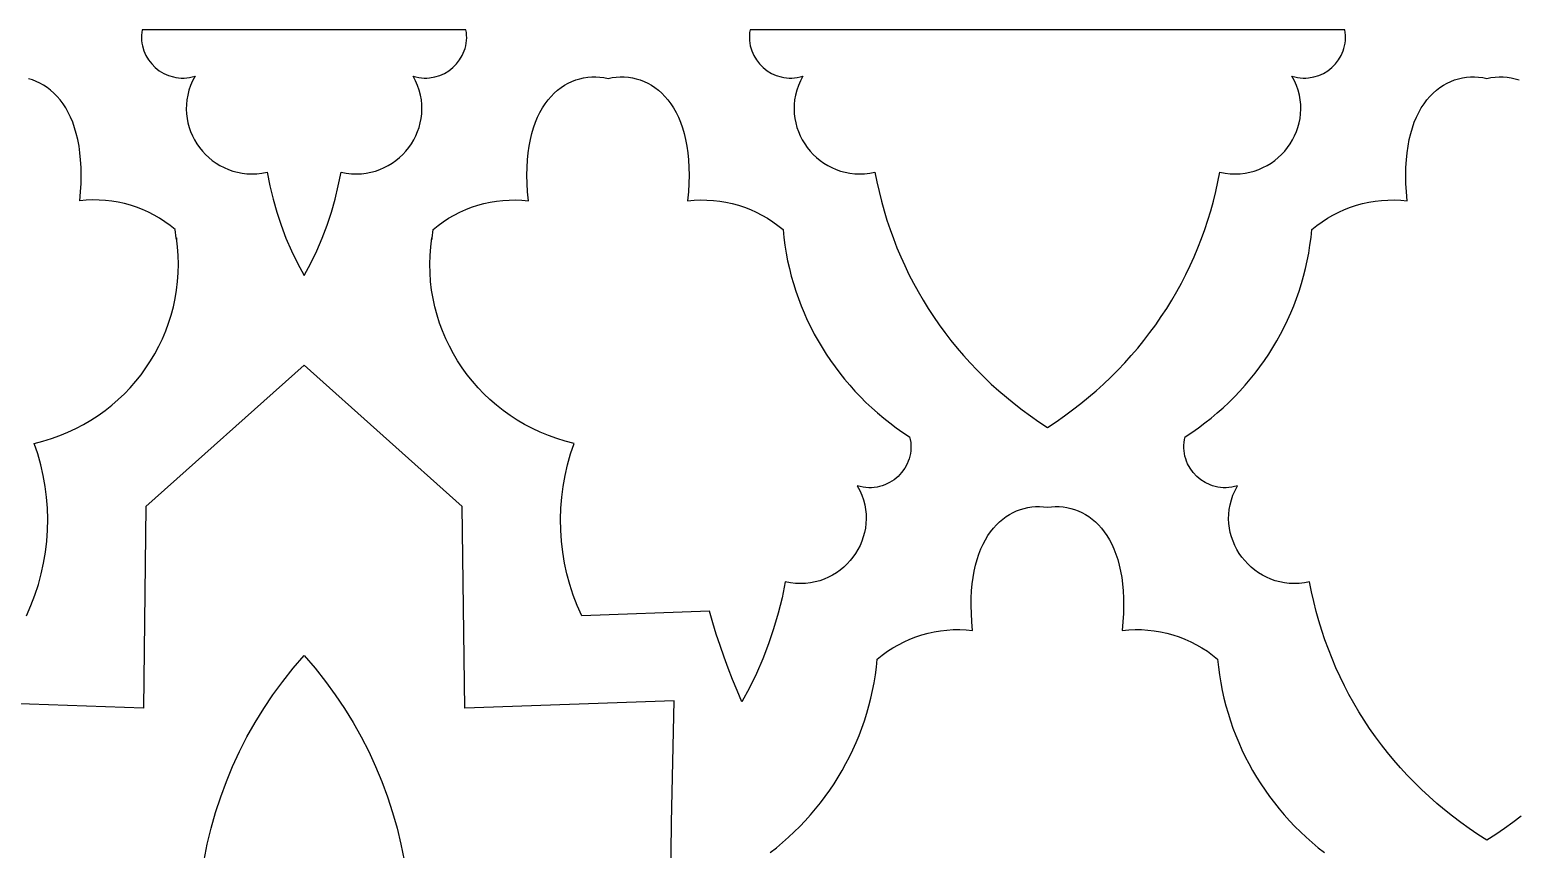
# Model space of a CAD drawing. Extents: x 50 to 3710, y -977 to -877.
# Drawn here: x 2681.3 to 2746.4, y -913 to -877.1 of the extents above; entities that cross this region are included whole.
import ezdxf

# ---------------------------------------------------------------- set-up
doc = ezdxf.new("R2010")
doc.units = 0
doc.layers.add('LAYER_1', color=18, linetype='CONTINUOUS')

msp = doc.modelspace()

# ---------------------------------------------------------------- linework, layer by layer
at = {"layer": 'LAYER_1'}
for points in [[(2693.345, -887.839), (2693.637, -887.304), (2693.902, -886.759), (2694.139, -886.205), (2694.351, -885.643), (2694.538, -885.074), (2694.701, -884.497), (2694.842, -883.913), (2694.961, -883.322), (2695.189, -883.364), (2695.413, -883.389), (2695.633, -883.396), (2695.85, -883.387), (2696.061, -883.362), (2696.267, -883.322), (2696.467, -883.268), (2696.661, -883.2), (2696.848, -883.119), (2697.028, -883.025), (2697.2, -882.92), (2697.363, -882.803), (2697.518, -882.675), (2697.663, -882.538), (2697.799, -882.392), (2697.924, -882.237), (2698.039, -882.074), (2698.142, -881.904), (2698.233, -881.727), (2698.312, -881.544), (2698.378, -881.356), (2698.431, -881.163), (2698.47, -880.966), (2698.494, -880.766), (2698.504, -880.563), (2698.499, -880.358), (2698.477, -880.151), (2698.439, -879.944), (2698.385, -879.736), (2698.313, -879.529), (2698.223, -879.323), (2698.116, -879.119), (2698.238, -879.152), (2698.361, -879.176), (2698.482, -879.191), (2698.603, -879.199), (2698.721, -879.198), (2698.838, -879.19), (2699.067, -879.151), (2699.285, -879.085), (2699.491, -878.992), (2699.683, -878.876), (2699.859, -878.738), (2700.016, -878.58), (2700.154, -878.404), (2700.268, -878.213), (2700.358, -878.007), (2700.393, -877.899), (2700.421, -877.789), (2700.442, -877.676), (2700.455, -877.561), (2700.461, -877.444), (2700.459, -877.325), (2700.448, -877.205), (2700.429, -877.083), (2693.345, -877.083), (2686.261, -877.083), (2686.242, -877.205), (2686.231, -877.325), (2686.229, -877.444), (2686.235, -877.561), (2686.248, -877.676), (2686.269, -877.789), (2686.332, -878.007), (2686.422, -878.213), (2686.536, -878.404), (2686.674, -878.58), (2686.831, -878.738), (2687.007, -878.876), (2687.199, -878.992), (2687.405, -879.085), (2687.623, -879.151), (2687.736, -879.174), (2687.852, -879.19), (2687.969, -879.198), (2688.088, -879.199), (2688.208, -879.191), (2688.329, -879.176), (2688.452, -879.152), (2688.575, -879.119), (2688.467, -879.323), (2688.377, -879.529), (2688.305, -879.736), (2688.251, -879.944), (2688.213, -880.151), (2688.192, -880.358), (2688.186, -880.563), (2688.196, -880.766), (2688.22, -880.966), (2688.259, -881.163), (2688.312, -881.356), (2688.378, -881.544), (2688.457, -881.727), (2688.548, -881.904), (2688.651, -882.074), (2688.766, -882.237), (2688.891, -882.392), (2689.027, -882.538), (2689.172, -882.675), (2689.327, -882.803), (2689.49, -882.92), (2689.662, -883.025), (2689.842, -883.119), (2690.029, -883.2), (2690.223, -883.268), (2690.423, -883.322), (2690.629, -883.362), (2690.84, -883.387), (2691.057, -883.396), (2691.277, -883.389), (2691.502, -883.364), (2691.729, -883.322), (2691.848, -883.913), (2691.989, -884.497), (2692.152, -885.074), (2692.339, -885.643), (2692.551, -886.205), (2692.788, -886.759), (2693.053, -887.304)], [(2725.881, -894.488), (2726.257, -894.241), (2726.626, -893.985), (2726.985, -893.722), (2727.337, -893.451), (2727.679, -893.172), (2728.014, -892.885), (2728.339, -892.591), (2728.656, -892.29), (2728.964, -891.982), (2729.263, -891.667), (2729.553, -891.345), (2729.834, -891.017), (2730.106, -890.682), (2730.368, -890.341), (2730.621, -889.994), (2730.865, -889.641), (2731.1, -889.283), (2731.325, -888.918), (2731.54, -888.548), (2731.745, -888.173), (2731.941, -887.793), (2732.127, -887.408), (2732.303, -887.019), (2732.469, -886.624), (2732.625, -886.225), (2732.771, -885.822), (2732.907, -885.415), (2733.032, -885.004), (2733.147, -884.589), (2733.251, -884.17), (2733.345, -883.748), (2733.429, -883.322), (2733.656, -883.364), (2733.881, -883.389), (2734.101, -883.396), (2734.317, -883.387), (2734.529, -883.362), (2734.735, -883.322), (2734.935, -883.268), (2735.129, -883.2), (2735.316, -883.119), (2735.496, -883.025), (2735.668, -882.92), (2735.831, -882.803), (2735.986, -882.675), (2736.131, -882.538), (2736.267, -882.392), (2736.392, -882.237), (2736.506, -882.074), (2736.61, -881.904), (2736.701, -881.727), (2736.78, -881.544), (2736.846, -881.356), (2736.899, -881.163), (2736.938, -880.966), (2736.962, -880.766), (2736.972, -880.563), (2736.966, -880.358), (2736.945, -880.151), (2736.907, -879.944), (2736.853, -879.736), (2736.781, -879.529), (2736.691, -879.323), (2736.583, -879.119), (2736.706, -879.152), (2736.829, -879.176), (2736.95, -879.191), (2737.07, -879.199), (2737.189, -879.198), (2737.306, -879.19), (2737.534, -879.151), (2737.753, -879.085), (2737.959, -878.992), (2738.151, -878.876), (2738.327, -878.738), (2738.484, -878.58), (2738.621, -878.404), (2738.736, -878.213), (2738.826, -878.007), (2738.861, -877.899), (2738.889, -877.789), (2738.91, -877.676), (2738.923, -877.561), (2738.929, -877.444), (2738.927, -877.325), (2738.916, -877.205), (2738.897, -877.083), (2712.865, -877.083), (2712.846, -877.205), (2712.835, -877.325), (2712.833, -877.444), (2712.839, -877.561), (2712.852, -877.676), (2712.873, -877.789), (2712.936, -878.007), (2713.026, -878.213), (2713.14, -878.404), (2713.278, -878.58), (2713.435, -878.738), (2713.611, -878.876), (2713.803, -878.992), (2714.009, -879.085), (2714.227, -879.151), (2714.34, -879.174), (2714.455, -879.19), (2714.573, -879.198), (2714.691, -879.199), (2714.812, -879.191), (2714.933, -879.176), (2715.055, -879.152), (2715.178, -879.119), (2715.07, -879.323), (2714.981, -879.529), (2714.909, -879.736), (2714.855, -879.944), (2714.817, -880.151), (2714.795, -880.358), (2714.79, -880.563), (2714.8, -880.766), (2714.824, -880.966), (2714.863, -881.163), (2714.916, -881.356), (2714.982, -881.544), (2715.061, -881.727), (2715.152, -881.904), (2715.255, -882.074), (2715.37, -882.237), (2715.495, -882.392), (2715.631, -882.538), (2715.776, -882.675), (2715.931, -882.803), (2716.094, -882.92), (2716.266, -883.025), (2716.446, -883.119), (2716.633, -883.2), (2716.827, -883.268), (2717.027, -883.322), (2717.233, -883.362), (2717.444, -883.387), (2717.661, -883.396), (2717.881, -883.389), (2718.105, -883.364), (2718.333, -883.322), (2718.416, -883.748), (2718.51, -884.17), (2718.615, -884.589), (2718.73, -885.004), (2718.855, -885.415), (2718.991, -885.822), (2719.136, -886.225), (2719.292, -886.624), (2719.458, -887.019), (2719.635, -887.408), (2719.821, -887.793), (2720.016, -888.173), (2720.222, -888.548), (2720.437, -888.918), (2720.662, -889.283), (2720.897, -889.641), (2721.14, -889.994), (2721.394, -890.341), (2721.656, -890.682), (2721.928, -891.017), (2722.209, -891.345), (2722.499, -891.667), (2722.798, -891.982), (2723.106, -892.29), (2723.423, -892.591), (2723.748, -892.885), (2724.082, -893.172), (2724.425, -893.451), (2724.777, -893.722), (2725.136, -893.985), (2725.504, -894.241)], [(2712.506, -906.496), (2712.297, -906.013), (2712.097, -905.525), (2711.905, -905.034), (2711.724, -904.54), (2711.551, -904.042), (2711.387, -903.541), (2711.233, -903.038), (2711.088, -902.531), (2705.495, -902.734), (2705.299, -902.285), (2705.126, -901.829), (2704.976, -901.366), (2704.849, -900.899), (2704.746, -900.427), (2704.666, -899.951), (2704.61, -899.473), (2704.577, -898.993), (2704.568, -898.512), (2704.582, -898.031), (2704.619, -897.55), (2704.68, -897.071), (2704.765, -896.595), (2704.874, -896.122), (2705.006, -895.652), (2705.162, -895.188), (2704.779, -895.091), (2704.404, -894.977), (2704.038, -894.846), (2703.682, -894.7), (2703.336, -894.538), (2702.999, -894.361), (2702.673, -894.17), (2702.358, -893.966), (2702.054, -893.747), (2701.762, -893.516), (2701.481, -893.273), (2701.213, -893.018), (2700.957, -892.751), (2700.713, -892.473), (2700.484, -892.186), (2700.267, -891.888), (2700.065, -891.581), (2699.877, -891.265), (2699.703, -890.941), (2699.545, -890.609), (2699.401, -890.269), (2699.274, -889.923), (2699.162, -889.57), (2699.067, -889.212), (2698.988, -888.848), (2698.927, -888.479), (2698.882, -888.106), (2698.856, -887.729), (2698.848, -887.349), (2698.858, -886.966), (2698.886, -886.581), (2698.934, -886.194), (2698.935, -886.269), (2698.947, -886.202), (2698.987, -885.829), (2699.207, -885.652), (2699.436, -885.488), (2699.671, -885.335), (2699.914, -885.196), (2700.163, -885.069), (2700.417, -884.956), (2700.677, -884.855), (2700.942, -884.768), (2701.211, -884.694), (2701.483, -884.634), (2701.759, -884.588), (2702.037, -884.556), (2702.317, -884.538), (2702.598, -884.534), (2702.881, -884.544), (2703.164, -884.569), (2703.129, -884.181), (2703.108, -883.808), (2703.101, -883.451), (2703.106, -883.109), (2703.125, -882.783), (2703.155, -882.471), (2703.197, -882.174), (2703.251, -881.893), (2703.315, -881.625), (2703.389, -881.373), (2703.473, -881.134), (2703.567, -880.91), (2703.669, -880.7), (2703.78, -880.504), (2703.898, -880.322), (2704.024, -880.154), (2704.156, -879.999), (2704.295, -879.857), (2704.441, -879.729), (2704.591, -879.614), (2704.746, -879.512), (2704.906, -879.423), (2705.07, -879.347), (2705.238, -879.283), (2705.408, -879.232), (2705.581, -879.193), (2705.757, -879.167), (2705.933, -879.152), (2706.111, -879.15), (2706.29, -879.159), (2706.469, -879.18), (2706.647, -879.212), (2706.826, -879.18), (2707.004, -879.159), (2707.183, -879.15), (2707.361, -879.152), (2707.538, -879.167), (2707.713, -879.193), (2707.886, -879.232), (2708.057, -879.283), (2708.224, -879.347), (2708.388, -879.423), (2708.548, -879.512), (2708.703, -879.614), (2708.854, -879.729), (2708.999, -879.857), (2709.138, -879.999), (2709.271, -880.154), (2709.396, -880.322), (2709.515, -880.504), (2709.625, -880.7), (2709.728, -880.91), (2709.821, -881.134), (2709.905, -881.373), (2709.979, -881.625), (2710.044, -881.893), (2710.097, -882.174), (2710.139, -882.471), (2710.17, -882.783), (2710.188, -883.109), (2710.194, -883.451), (2710.186, -883.808), (2710.165, -884.181), (2710.13, -884.569), (2710.413, -884.544), (2710.696, -884.534), (2710.977, -884.538), (2711.258, -884.556), (2711.536, -884.588), (2711.811, -884.634), (2712.084, -884.694), (2712.353, -884.768), (2712.617, -884.855), (2712.877, -884.956), (2713.132, -885.069), (2713.38, -885.196), (2713.623, -885.335), (2713.859, -885.488), (2714.087, -885.652), (2714.307, -885.829), (2714.343, -886.175), (2714.389, -886.519), (2714.445, -886.86), (2714.51, -887.199), (2714.585, -887.535), (2714.67, -887.868), (2714.763, -888.198), (2714.867, -888.524), (2714.979, -888.847), (2715.101, -889.167), (2715.231, -889.482), (2715.37, -889.794), (2715.518, -890.101), (2715.675, -890.404), (2715.84, -890.702), (2716.014, -890.995), (2716.196, -891.284), (2716.386, -891.567), (2716.584, -891.845), (2716.79, -892.118), (2717.004, -892.385), (2717.226, -892.646), (2717.456, -892.902), (2717.693, -893.151), (2717.937, -893.393), (2718.189, -893.629), (2718.448, -893.859), (2718.714, -894.082), (2718.987, -894.297), (2719.267, -894.505), (2719.554, -894.706), (2719.848, -894.9), (2719.876, -895.026), (2719.895, -895.151), (2719.904, -895.274), (2719.905, -895.396), (2719.898, -895.517), (2719.882, -895.634), (2719.859, -895.75), (2719.828, -895.863), (2719.789, -895.972), (2719.744, -896.079), (2719.634, -896.281), (2719.499, -896.466), (2719.342, -896.634), (2719.165, -896.78), (2718.97, -896.904), (2718.76, -897.003), (2718.65, -897.043), (2718.537, -897.075), (2718.421, -897.1), (2718.303, -897.118), (2718.183, -897.128), (2718.061, -897.13), (2717.937, -897.123), (2717.812, -897.108), (2717.687, -897.083), (2717.56, -897.05), (2717.668, -897.254), (2717.758, -897.46), (2717.829, -897.667), (2717.884, -897.874), (2717.922, -898.082), (2717.943, -898.288), (2717.949, -898.493), (2717.939, -898.696), (2717.914, -898.897), (2717.875, -899.094), (2717.822, -899.286), (2717.756, -899.475), (2717.677, -899.657), (2717.586, -899.834), (2717.483, -900.005), (2717.369, -900.167), (2717.243, -900.322), (2717.108, -900.469), (2716.963, -900.606), (2716.808, -900.733), (2716.644, -900.85), (2716.472, -900.956), (2716.293, -901.049), (2716.106, -901.13), (2715.912, -901.199), (2715.712, -901.253), (2715.505, -901.293), (2715.294, -901.318), (2715.078, -901.327), (2714.857, -901.319), (2714.633, -901.295), (2714.405, -901.253), (2714.264, -901.945), (2714.095, -902.628), (2713.897, -903.301), (2713.673, -903.964), (2713.421, -904.616), (2713.142, -905.255), (2712.837, -905.883)]]:
    msp.add_lwpolyline(points, close=True, dxfattribs=at)
for points in [[(2681.195, -902.734), (2681.391, -902.285), (2681.564, -901.829), (2681.714, -901.366), (2681.841, -900.899), (2681.944, -900.427), (2682.024, -899.951), (2682.08, -899.473), (2682.113, -898.993), (2682.122, -898.512), (2682.108, -898.031), (2682.071, -897.55), (2682.01, -897.071), (2681.925, -896.595), (2681.816, -896.122), (2681.684, -895.652), (2681.528, -895.188), (2681.911, -895.091), (2682.286, -894.977), (2682.652, -894.846), (2683.008, -894.7), (2683.354, -894.538), (2683.691, -894.361), (2684.017, -894.17), (2684.332, -893.966), (2684.636, -893.747), (2684.928, -893.516), (2685.209, -893.273), (2685.477, -893.018), (2685.733, -892.751), (2685.977, -892.473), (2686.206, -892.186), (2686.423, -891.888), (2686.625, -891.581), (2686.813, -891.265), (2686.987, -890.941), (2687.145, -890.609), (2687.289, -890.269), (2687.416, -889.923), (2687.528, -889.57), (2687.623, -889.212), (2687.702, -888.848), (2687.763, -888.479), (2687.808, -888.106), (2687.834, -887.729), (2687.842, -887.349), (2687.832, -886.966), (2687.804, -886.581), (2687.756, -886.194), (2687.755, -886.269), (2687.743, -886.202), (2687.703, -885.829), (2687.483, -885.652), (2687.254, -885.488), (2687.019, -885.335), (2686.776, -885.196), (2686.527, -885.069), (2686.273, -884.956), (2686.013, -884.855), (2685.748, -884.768), (2685.479, -884.694), (2685.207, -884.634), (2684.931, -884.588), (2684.653, -884.556), (2684.373, -884.538), (2684.092, -884.534), (2683.809, -884.544), (2683.526, -884.569), (2683.561, -884.181), (2683.582, -883.808), (2683.589, -883.451), (2683.584, -883.109), (2683.565, -882.783), (2683.535, -882.471), (2683.493, -882.174), (2683.439, -881.893), (2683.375, -881.625), (2683.301, -881.373), (2683.217, -881.134), (2683.123, -880.91), (2683.021, -880.7), (2682.91, -880.504), (2682.792, -880.322), (2682.666, -880.154), (2682.534, -879.999), (2682.395, -879.857), (2682.25, -879.729), (2682.099, -879.614), (2681.944, -879.512), (2681.784, -879.423), (2681.62, -879.347), (2681.452, -879.283), (2681.282, -879.232)], [(2746.612, -911.513), (2746.25, -911.785), (2745.88, -912.048), (2745.501, -912.304), (2745.114, -912.551), (2744.726, -912.304), (2744.347, -912.048), (2743.977, -911.785), (2743.615, -911.513), (2743.263, -911.233), (2742.919, -910.945), (2742.584, -910.649), (2742.258, -910.346), (2741.941, -910.035), (2741.633, -909.718), (2741.335, -909.393), (2741.046, -909.061), (2740.766, -908.723), (2740.496, -908.378), (2740.236, -908.027), (2739.985, -907.669), (2739.744, -907.306), (2739.513, -906.937), (2739.291, -906.562), (2739.08, -906.182), (2738.879, -905.796), (2738.688, -905.405), (2738.507, -905.01), (2738.337, -904.609), (2738.177, -904.204), (2738.027, -903.794), (2737.889, -903.38), (2737.76, -902.962), (2737.643, -902.541), (2737.536, -902.115), (2737.44, -901.686), (2737.355, -901.253), (2737.128, -901.295), (2736.903, -901.319), (2736.683, -901.327), (2736.467, -901.318), (2736.255, -901.293), (2736.049, -901.253), (2735.849, -901.199), (2735.655, -901.13), (2735.468, -901.049), (2735.288, -900.956), (2735.117, -900.85), (2734.953, -900.733), (2734.798, -900.606), (2734.653, -900.469), (2734.517, -900.322), (2734.392, -900.167), (2734.278, -900.005), (2734.175, -899.834), (2734.083, -899.657), (2734.004, -899.475), (2733.938, -899.286), (2733.886, -899.094), (2733.847, -898.897), (2733.822, -898.696), (2733.812, -898.493), (2733.818, -898.288), (2733.839, -898.082), (2733.877, -897.874), (2733.931, -897.667), (2734.003, -897.46), (2734.093, -897.254), (2734.201, -897.05), (2734.074, -897.083), (2733.948, -897.108), (2733.823, -897.123), (2733.7, -897.13), (2733.578, -897.128), (2733.458, -897.118), (2733.339, -897.1), (2733.224, -897.075), (2733.111, -897.043), (2733.001, -897.003), (2732.791, -896.904), (2732.596, -896.78), (2732.419, -896.634), (2732.262, -896.466), (2732.127, -896.281), (2732.017, -896.079), (2731.971, -895.972), (2731.933, -895.863), (2731.902, -895.75), (2731.879, -895.634), (2731.863, -895.517), (2731.856, -895.396), (2731.857, -895.274), (2731.866, -895.151), (2731.885, -895.026), (2731.913, -894.9), (2732.206, -894.706), (2732.493, -894.505), (2732.773, -894.297), (2733.047, -894.082), (2733.313, -893.859), (2733.572, -893.629), (2733.824, -893.393), (2734.068, -893.151), (2734.305, -892.902), (2734.535, -892.646), (2734.757, -892.385), (2734.971, -892.118), (2735.177, -891.845), (2735.375, -891.567), (2735.565, -891.284), (2735.747, -890.995), (2735.921, -890.702), (2736.086, -890.404), (2736.243, -890.101), (2736.391, -889.794), (2736.53, -889.482), (2736.66, -889.167), (2736.782, -888.847), (2736.894, -888.524), (2736.997, -888.198), (2737.091, -887.868), (2737.176, -887.535), (2737.251, -887.199), (2737.316, -886.86), (2737.372, -886.519), (2737.418, -886.175), (2737.454, -885.829), (2737.674, -885.652), (2737.902, -885.488), (2738.138, -885.335), (2738.38, -885.196), (2738.629, -885.069), (2738.884, -884.956), (2739.144, -884.855), (2739.408, -884.768), (2739.677, -884.694), (2739.95, -884.634), (2740.225, -884.588), (2740.503, -884.556), (2740.783, -884.538), (2741.065, -884.534), (2741.348, -884.544), (2741.631, -884.569), (2741.596, -884.181), (2741.575, -883.808), (2741.567, -883.451), (2741.573, -883.109), (2741.591, -882.783), (2741.622, -882.471), (2741.664, -882.174), (2741.717, -881.893), (2741.781, -881.625), (2741.856, -881.373), (2741.94, -881.134), (2742.033, -880.91), (2742.136, -880.7), (2742.246, -880.504), (2742.364, -880.322), (2742.49, -880.154), (2742.623, -879.999), (2742.762, -879.857), (2742.907, -879.729), (2743.057, -879.614), (2743.213, -879.512), (2743.373, -879.423), (2743.537, -879.347), (2743.704, -879.283), (2743.875, -879.232), (2744.048, -879.193), (2744.223, -879.167), (2744.4, -879.152), (2744.578, -879.15), (2744.756, -879.159), (2744.935, -879.18), (2745.114, -879.212), (2745.292, -879.18), (2745.471, -879.159), (2745.649, -879.15), (2745.827, -879.152), (2746.004, -879.167), (2746.179, -879.193), (2746.353, -879.232), (2746.523, -879.283)], [(2746.612, -911.513), (2746.25, -911.785), (2745.88, -912.048), (2745.501, -912.304), (2745.114, -912.551), (2744.726, -912.304), (2744.347, -912.048), (2743.977, -911.785), (2743.615, -911.513), (2743.263, -911.233), (2742.919, -910.945), (2742.584, -910.649), (2742.258, -910.346), (2741.941, -910.035), (2741.633, -909.718), (2741.335, -909.393), (2741.046, -909.061), (2740.766, -908.723), (2740.496, -908.378), (2740.236, -908.027), (2739.985, -907.669), (2739.744, -907.306), (2739.513, -906.937), (2739.291, -906.562), (2739.08, -906.182), (2738.879, -905.796), (2738.688, -905.405), (2738.507, -905.01), (2738.337, -904.609), (2738.177, -904.204), (2738.027, -903.794), (2737.889, -903.38), (2737.76, -902.962), (2737.643, -902.541), (2737.536, -902.115), (2737.44, -901.686), (2737.355, -901.253), (2737.128, -901.295), (2736.903, -901.319), (2736.683, -901.327), (2736.467, -901.318), (2736.255, -901.293), (2736.049, -901.253), (2735.849, -901.199), (2735.655, -901.13), (2735.468, -901.049), (2735.288, -900.956), (2735.117, -900.85), (2734.953, -900.733), (2734.798, -900.606), (2734.653, -900.469), (2734.517, -900.322), (2734.392, -900.167), (2734.278, -900.005), (2734.175, -899.834), (2734.083, -899.657), (2734.004, -899.475), (2733.938, -899.286), (2733.886, -899.094), (2733.847, -898.897), (2733.822, -898.696), (2733.812, -898.493), (2733.818, -898.288), (2733.839, -898.082), (2733.877, -897.874), (2733.931, -897.667), (2734.003, -897.46), (2734.093, -897.254), (2734.201, -897.05), (2734.074, -897.083), (2733.948, -897.108), (2733.823, -897.123), (2733.7, -897.13), (2733.578, -897.128), (2733.458, -897.118), (2733.339, -897.1), (2733.224, -897.075), (2733.111, -897.043), (2733.001, -897.003), (2732.791, -896.904), (2732.596, -896.78), (2732.419, -896.634), (2732.262, -896.466), (2732.127, -896.281), (2732.017, -896.079), (2731.971, -895.972), (2731.933, -895.863), (2731.902, -895.75), (2731.879, -895.634), (2731.863, -895.517), (2731.856, -895.396), (2731.857, -895.274), (2731.866, -895.151), (2731.885, -895.026), (2731.913, -894.9), (2732.206, -894.706), (2732.493, -894.505), (2732.773, -894.297), (2733.047, -894.082), (2733.313, -893.859), (2733.572, -893.629), (2733.824, -893.393), (2734.068, -893.151), (2734.305, -892.902), (2734.535, -892.646), (2734.757, -892.385), (2734.971, -892.118), (2735.177, -891.845), (2735.375, -891.567), (2735.565, -891.284), (2735.747, -890.995), (2735.921, -890.702), (2736.086, -890.404), (2736.243, -890.101), (2736.391, -889.794), (2736.53, -889.482), (2736.66, -889.167), (2736.782, -888.847), (2736.894, -888.524), (2736.997, -888.198), (2737.091, -887.868), (2737.176, -887.535), (2737.251, -887.199), (2737.316, -886.86), (2737.372, -886.519), (2737.418, -886.175), (2737.454, -885.829), (2737.674, -885.652), (2737.902, -885.488), (2738.138, -885.335), (2738.38, -885.196), (2738.629, -885.069), (2738.884, -884.956), (2739.144, -884.855), (2739.408, -884.768), (2739.677, -884.694), (2739.95, -884.634), (2740.225, -884.588), (2740.503, -884.556), (2740.783, -884.538), (2741.065, -884.534), (2741.348, -884.544), (2741.631, -884.569), (2741.596, -884.181), (2741.575, -883.808), (2741.567, -883.451), (2741.573, -883.109), (2741.591, -882.783), (2741.622, -882.471), (2741.664, -882.174), (2741.717, -881.893), (2741.781, -881.625), (2741.856, -881.373), (2741.94, -881.134), (2742.033, -880.91), (2742.136, -880.7), (2742.246, -880.504), (2742.364, -880.322), (2742.49, -880.154), (2742.623, -879.999), (2742.762, -879.857), (2742.907, -879.729), (2743.057, -879.614), (2743.213, -879.512), (2743.373, -879.423), (2743.537, -879.347), (2743.704, -879.283), (2743.875, -879.232), (2744.048, -879.193), (2744.223, -879.167), (2744.4, -879.152), (2744.578, -879.15), (2744.756, -879.159), (2744.935, -879.18), (2745.114, -879.212), (2745.292, -879.18), (2745.471, -879.159), (2745.649, -879.15), (2745.827, -879.152), (2746.004, -879.167), (2746.179, -879.193), (2746.353, -879.232), (2746.523, -879.283)], [(2709.397, -914.45), (2709.431, -911.786), (2709.478, -909.122), (2709.54, -906.458), (2700.376, -906.773), (2700.27, -897.954), (2693.345, -891.76), (2686.42, -897.954), (2686.314, -906.773), (2677.15, -906.458)], [(2713.751, -913.101), (2714.024, -912.886), (2714.29, -912.663), (2714.549, -912.433), (2714.801, -912.197), (2715.046, -911.954), (2715.283, -911.705), (2715.512, -911.45), (2715.734, -911.189), (2715.948, -910.922), (2716.154, -910.649), (2716.353, -910.371), (2716.543, -910.088), (2716.725, -909.799), (2716.898, -909.506), (2717.063, -909.207), (2717.22, -908.905), (2717.368, -908.597), (2717.507, -908.286), (2717.638, -907.971), (2717.759, -907.651), (2717.872, -907.328), (2717.975, -907.002), (2718.069, -906.672), (2718.153, -906.339), (2718.228, -906.003), (2718.294, -905.664), (2718.349, -905.323), (2718.395, -904.979), (2718.431, -904.633), (2718.651, -904.456), (2718.88, -904.291), (2719.115, -904.139), (2719.358, -904), (2719.607, -903.873), (2719.861, -903.76), (2720.121, -903.659), (2720.386, -903.572), (2720.655, -903.498), (2720.927, -903.438), (2721.203, -903.392), (2721.481, -903.36), (2721.761, -903.341), (2722.042, -903.338), (2722.325, -903.348), (2722.608, -903.373), (2722.574, -902.999), (2722.553, -902.639), (2722.545, -902.294), (2722.549, -901.963), (2722.564, -901.646), (2722.591, -901.343), (2722.629, -901.053), (2722.678, -900.778), (2722.736, -900.516), (2722.805, -900.268), (2722.882, -900.033), (2722.968, -899.811), (2723.063, -899.603), (2723.166, -899.407), (2723.276, -899.225), (2723.393, -899.055), (2723.517, -898.898), (2723.647, -898.753), (2723.782, -898.621), (2723.924, -898.501), (2724.07, -898.394), (2724.22, -898.298), (2724.375, -898.215), (2724.534, -898.143), (2724.695, -898.083), (2724.86, -898.034), (2725.026, -897.997), (2725.195, -897.971), (2725.365, -897.957), (2725.537, -897.953), (2725.709, -897.961), (2725.881, -897.979), (2726.053, -897.961), (2726.225, -897.953), (2726.396, -897.957), (2726.567, -897.971), (2726.735, -897.997), (2726.902, -898.034), (2727.066, -898.083), (2727.228, -898.143), (2727.386, -898.215), (2727.541, -898.298), (2727.692, -898.394), (2727.838, -898.501), (2727.979, -898.621), (2728.115, -898.753), (2728.245, -898.898), (2728.369, -899.055), (2728.486, -899.225), (2728.596, -899.407), (2728.699, -899.603), (2728.793, -899.811), (2728.88, -900.033), (2728.957, -900.268), (2729.025, -900.516), (2729.084, -900.778), (2729.132, -901.053), (2729.17, -901.343), (2729.197, -901.646), (2729.213, -901.963), (2729.217, -902.294), (2729.209, -902.639), (2729.188, -902.999), (2729.153, -903.373), (2729.437, -903.348), (2729.719, -903.338), (2730.001, -903.341), (2730.281, -903.36), (2730.559, -903.392), (2730.835, -903.438), (2731.107, -903.498), (2731.376, -903.572), (2731.64, -903.659), (2731.9, -903.76), (2732.155, -903.873), (2732.404, -904), (2732.646, -904.139), (2732.882, -904.291), (2733.11, -904.456), (2733.33, -904.633), (2733.366, -904.979), (2733.412, -905.323), (2733.468, -905.664), (2733.533, -906.003), (2733.608, -906.339), (2733.693, -906.672), (2733.787, -907.002), (2733.89, -907.328), (2734.002, -907.651), (2734.124, -907.971), (2734.254, -908.286), (2734.394, -908.597), (2734.542, -908.905), (2734.698, -909.207), (2734.863, -909.506), (2735.037, -909.799), (2735.219, -910.088), (2735.409, -910.371), (2735.607, -910.649), (2735.814, -910.922), (2736.028, -911.189), (2736.249, -911.45), (2736.479, -911.705), (2736.716, -911.954), (2736.96, -912.197), (2737.212, -912.433), (2737.471, -912.663), (2737.738, -912.886), (2738.011, -913.101)], [(2688.967, -913.432), (2689.108, -912.729), (2689.277, -912.033), (2689.472, -911.344), (2689.694, -910.663), (2689.943, -909.992), (2690.217, -909.331), (2690.518, -908.68), (2690.845, -908.04), (2691.198, -907.411), (2691.577, -906.796), (2691.981, -906.194), (2692.41, -905.605), (2692.865, -905.031), (2693.345, -904.473), (2693.825, -905.031), (2694.28, -905.605), (2694.709, -906.194), (2695.113, -906.796), (2695.492, -907.411), (2695.845, -908.04), (2696.172, -908.68), (2696.473, -909.331), (2696.747, -909.992), (2696.996, -910.663), (2697.218, -911.344), (2697.413, -912.033), (2697.582, -912.729), (2697.723, -913.432)]]:
    msp.add_lwpolyline(points, dxfattribs=at)

doc.saveas('drawing.dxf')
